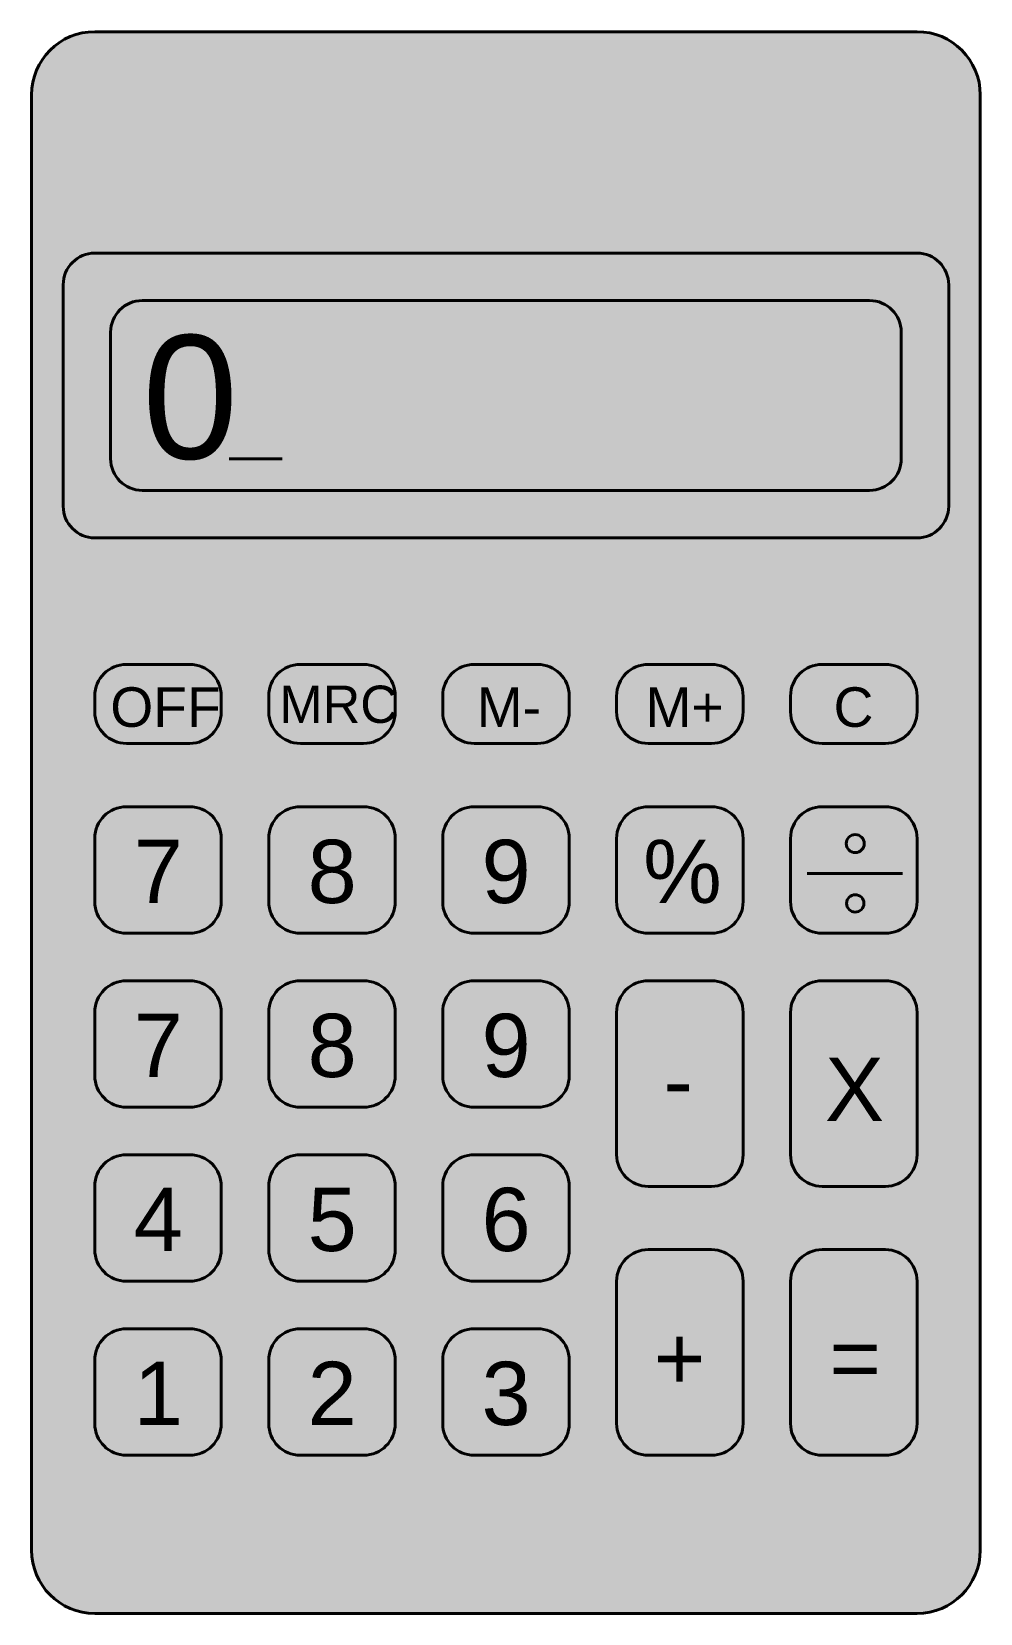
# Model space of a CAD drawing. Header units: millimetres. Extents: x -878 to -818, y 169 to 269.
import ezdxf

# ---------------------------------------------------------------- set-up
doc = ezdxf.new("R2010")
doc.units = ezdxf.units.MM
doc.styles.get("Standard").update_dxf_attribs({"font": ''})
doc.styles.get('Standard').set_extended_font_data('Arial')

msp = doc.modelspace()

# ---------------------------------------------------------------- hatches: boundary and pattern name
h = msp.add_hatch(color=253)
h.dxf.hatch_style = 1
h.paths.add_polyline_path([(-818.13, 173.31), (-818.13, 265.31, 0.41421), (-822.13, 269.31), (-874.13, 269.31, 0.41421), (-878.13, 265.31), (-878.13, 173.31, 0.41421), (-874.13, 169.31), (-822.13, 169.31, 0.41421)])
h.paths.add_polyline_path([(-822.13, 237.31, 0.41421), (-820.13, 239.31), (-820.13, 253.31, 0.41421), (-822.13, 255.31), (-874.13, 255.31, 0.41421), (-876.13, 253.31), (-876.13, 239.31, 0.41421), (-874.13, 237.31)], flags=16)
h.paths.add_polyline_path([(-839.13, 179.31), (-835.13, 179.31, 0.41421), (-833.13, 181.31), (-833.13, 190.31, 0.41421), (-835.13, 192.31), (-839.13, 192.31, 0.41421), (-841.13, 190.31), (-841.13, 181.31, 0.41421)], flags=16)
h.paths.add_polyline_path([(-828.13, 179.31), (-824.13, 179.31, 0.41421), (-822.13, 181.31), (-822.13, 190.31, 0.41421), (-824.13, 192.31), (-828.13, 192.31, 0.41421), (-830.13, 190.31), (-830.13, 181.31, 0.41421)], flags=16)
h.paths.add_polyline_path([(-841.13, 207.31), (-841.13, 198.31, 0.41421), (-839.13, 196.31), (-835.13, 196.31, 0.41421), (-833.13, 198.31), (-833.13, 207.31, 0.41421), (-835.13, 209.31), (-839.13, 209.31, 0.41421)], flags=16)
h.paths.add_polyline_path([(-830.13, 198.31, 0.41421), (-828.13, 196.31), (-824.13, 196.31, 0.41421), (-822.13, 198.31), (-822.13, 207.31, 0.41421), (-824.13, 209.31), (-828.13, 209.31, 0.41421), (-830.13, 207.31)], flags=16)
h.paths.add_polyline_path([(-824.13, 212.31, 0.41421), (-822.13, 214.31), (-822.13, 218.31, 0.41421), (-824.13, 220.31), (-828.13, 220.31, 0.41421), (-830.13, 218.31), (-830.13, 214.31, 0.41421), (-828.13, 212.31)], flags=16)
h.paths.add_polyline_path([(-874.13, 218.31), (-874.13, 214.31, 0.41421), (-872.13, 212.31), (-868.13, 212.31, 0.41421), (-866.13, 214.31), (-866.13, 218.31, 0.41421), (-868.13, 220.31), (-872.13, 220.31, 0.41421)], flags=16)
h.paths.add_polyline_path([(-863.13, 218.31), (-863.13, 214.31, 0.41421), (-861.13, 212.31), (-857.13, 212.31, 0.41421), (-855.13, 214.31), (-855.13, 218.31, 0.41421), (-857.13, 220.31), (-861.13, 220.31, 0.41421)], flags=16)
h.paths.add_polyline_path([(-852.13, 218.31), (-852.13, 214.31, 0.41421), (-850.13, 212.31), (-846.13, 212.31, 0.41421), (-844.13, 214.31), (-844.13, 218.31, 0.41421), (-846.13, 220.31), (-850.13, 220.31, 0.41421)], flags=16)
h.paths.add_polyline_path([(-841.13, 218.31), (-841.13, 214.31, 0.41421), (-839.13, 212.31), (-835.13, 212.31, 0.41421), (-833.13, 214.31), (-833.13, 218.31, 0.41421), (-835.13, 220.31), (-839.13, 220.31, 0.41421)], flags=16)
h.paths.add_polyline_path([(-874.13, 192.31, 0.41421), (-872.13, 190.31), (-868.13, 190.31, 0.41421), (-866.13, 192.31), (-866.13, 196.31, 0.41421), (-868.13, 198.31), (-872.13, 198.31, 0.41421), (-874.13, 196.31)], flags=16)
h.paths.add_polyline_path([(-863.13, 192.31, 0.41421), (-861.13, 190.31), (-857.13, 190.31, 0.41421), (-855.13, 192.31), (-855.13, 196.31, 0.41421), (-857.13, 198.31), (-861.13, 198.31, 0.41421), (-863.13, 196.31)], flags=16)
h.paths.add_polyline_path([(-874.13, 181.31, 0.41421), (-872.13, 179.31), (-868.13, 179.31, 0.41421), (-866.13, 181.31), (-866.13, 185.31, 0.41421), (-868.13, 187.31), (-872.13, 187.31, 0.41421), (-874.13, 185.31)], flags=16)
h.paths.add_polyline_path([(-863.13, 181.31, 0.41421), (-861.13, 179.31), (-857.13, 179.31, 0.41421), (-855.13, 181.31), (-855.13, 185.31, 0.41421), (-857.13, 187.31), (-861.13, 187.31, 0.41421), (-863.13, 185.31)], flags=16)
h.paths.add_polyline_path([(-874.13, 203.31, 0.41421), (-872.13, 201.31), (-868.13, 201.31, 0.41421), (-866.13, 203.31), (-866.13, 207.31, 0.41421), (-868.13, 209.31), (-872.13, 209.31, 0.41421), (-874.13, 207.31)], flags=16)
h.paths.add_polyline_path([(-863.13, 203.31, 0.41421), (-861.13, 201.31), (-857.13, 201.31, 0.41421), (-855.13, 203.31), (-855.13, 207.31, 0.41421), (-857.13, 209.31), (-861.13, 209.31, 0.41421), (-863.13, 207.31)], flags=16)
h.paths.add_polyline_path([(-852.13, 192.31, 0.41421), (-850.13, 190.31), (-846.13, 190.31, 0.41421), (-844.13, 192.31), (-844.13, 196.31, 0.41421), (-846.13, 198.31), (-850.13, 198.31, 0.41421), (-852.13, 196.31)], flags=16)
h.paths.add_polyline_path([(-852.13, 181.31, 0.41421), (-850.13, 179.31), (-846.13, 179.31, 0.41421), (-844.13, 181.31), (-844.13, 185.31, 0.41421), (-846.13, 187.31), (-850.13, 187.31, 0.41421), (-852.13, 185.31)], flags=16)
h.paths.add_polyline_path([(-852.13, 203.31, 0.41421), (-850.13, 201.31), (-846.13, 201.31, 0.41421), (-844.13, 203.31), (-844.13, 207.31, 0.41421), (-846.13, 209.31), (-850.13, 209.31, 0.41421), (-852.13, 207.31)], flags=16)
h.paths.add_polyline_path([(-824.13, 229.31), (-828.13, 229.31, 0.41421), (-830.13, 227.31), (-830.13, 226.31, 0.41421), (-828.13, 224.31), (-824.13, 224.31, 0.41421), (-822.13, 226.31), (-822.13, 227.31, 0.41421)], flags=16)
h.paths.add_polyline_path([(-866.13, 226.31), (-866.13, 227.31, 0.41421), (-868.13, 229.31), (-872.13, 229.31, 0.41421), (-874.13, 227.31), (-874.13, 226.31, 0.41421), (-872.13, 224.31), (-868.13, 224.31, 0.41421)], flags=16)
h.paths.add_polyline_path([(-855.13, 226.31), (-855.13, 227.31, 0.41421), (-857.13, 229.31), (-861.13, 229.31, 0.41421), (-863.13, 227.31), (-863.13, 226.31, 0.41421), (-861.13, 224.31), (-857.13, 224.31, 0.41421)], flags=16)
h.paths.add_polyline_path([(-841.13, 227.31, -0.41421), (-839.13, 229.31), (-835.13, 229.31, -0.41421), (-833.13, 227.31), (-833.13, 226.31, -0.41421), (-835.13, 224.31), (-839.13, 224.31, -0.41421), (-841.13, 226.31)], flags=16)
h.paths.add_polyline_path([(-846.13, 229.31), (-850.13, 229.31, 0.41421), (-852.13, 227.31), (-852.13, 226.31, 0.41421), (-850.13, 224.31), (-846.13, 224.31, 0.41421), (-844.13, 226.31), (-844.13, 227.31, 0.41421)], flags=16)
h = msp.add_hatch(color=254)
h.dxf.hatch_style = 1
h.paths.add_polyline_path([(-833.13, 226.31), (-833.13, 227.31, 0.41421), (-835.13, 229.31), (-839.13, 229.31, 0.41421), (-841.13, 227.31), (-841.13, 226.31, 0.41421), (-839.13, 224.31), (-835.13, 224.31, 0.41421)])
h.paths.add_polyline_path([(-830.13, 226.31, 0.41421), (-828.13, 224.31), (-824.13, 224.31, 0.41421), (-822.13, 226.31), (-822.13, 227.31, 0.41421), (-824.13, 229.31), (-828.13, 229.31, 0.41421), (-830.13, 227.31)])
h.paths.add_polyline_path([(-844.13, 227.31, 0.41421), (-846.13, 229.31), (-850.13, 229.31, 0.41421), (-852.13, 227.31), (-852.13, 226.31, 0.41421), (-850.13, 224.31), (-846.13, 224.31, 0.41421), (-844.13, 226.31)])
h.paths.add_polyline_path([(-855.13, 227.31, 0.41421), (-857.13, 229.31), (-861.13, 229.31, 0.41421), (-863.13, 227.31), (-863.13, 226.31, 0.41421), (-861.13, 224.31), (-857.13, 224.31, 0.41421), (-855.13, 226.31)])
h.paths.add_polyline_path([(-868.13, 224.31, 0.41421), (-866.13, 226.31), (-866.13, 227.31, 0.41421), (-868.13, 229.31), (-872.13, 229.31, 0.41421), (-874.13, 227.31), (-874.13, 226.31, 0.41421), (-872.13, 224.31)])
h.paths.add_polyline_path([(-866.13, 214.31), (-866.13, 218.31, 0.41421), (-868.13, 220.31), (-872.13, 220.31, 0.41421), (-874.13, 218.31), (-874.13, 214.31, 0.41421), (-872.13, 212.31), (-868.13, 212.31, 0.41421)])
h.paths.add_polyline_path([(-863.13, 214.31, 0.41421), (-861.13, 212.31), (-857.13, 212.31, 0.41421), (-855.13, 214.31), (-855.13, 218.31, 0.41421), (-857.13, 220.31), (-861.13, 220.31, 0.41421), (-863.13, 218.31)])
h.paths.add_polyline_path([(-844.13, 214.31), (-844.13, 218.31, 0.41421), (-846.13, 220.31), (-850.13, 220.31, 0.41421), (-852.13, 218.31), (-852.13, 214.31, 0.41421), (-850.13, 212.31), (-846.13, 212.31, 0.41421)])
h.paths.add_polyline_path([(-835.13, 212.31, 0.41421), (-833.13, 214.31), (-833.13, 218.31, 0.41421), (-835.13, 220.31), (-839.13, 220.31, 0.41421), (-841.13, 218.31), (-841.13, 214.31, 0.41421), (-839.13, 212.31)])
h.paths.add_polyline_path([(-830.13, 214.31, 0.41421), (-828.13, 212.31), (-824.13, 212.31, 0.41421), (-822.13, 214.31), (-822.13, 218.31, 0.41421), (-824.13, 220.31), (-828.13, 220.31, 0.41421), (-830.13, 218.31)])
h.paths.add_polyline_path([(-825.47, 217.98, 1), (-826.61, 217.98, 1)], flags=16)
h.paths.add_polyline_path([(-825.49, 214.2, 1), (-826.59, 214.2, 1)], flags=16)
h.paths.add_polyline_path([(-833.13, 198.31), (-833.13, 207.31, 0.41421), (-835.13, 209.31), (-839.13, 209.31, 0.41421), (-841.13, 207.31), (-841.13, 198.31, 0.41421), (-839.13, 196.31), (-835.13, 196.31, 0.41421)])
h.paths.add_polyline_path([(-822.13, 198.31), (-822.13, 207.31, 0.41421), (-824.13, 209.31), (-828.13, 209.31, 0.41421), (-830.13, 207.31), (-830.13, 198.31, 0.41421), (-828.13, 196.31), (-824.13, 196.31, 0.41421)])
h.paths.add_polyline_path([(-844.13, 203.31), (-844.13, 207.31, 0.41421), (-846.13, 209.31), (-850.13, 209.31, 0.41421), (-852.13, 207.31), (-852.13, 203.31, 0.41421), (-850.13, 201.31), (-846.13, 201.31, 0.41421)])
h.paths.add_polyline_path([(-855.13, 207.31, 0.41421), (-857.13, 209.31), (-861.13, 209.31, 0.41421), (-863.13, 207.31), (-863.13, 203.31, 0.41421), (-861.13, 201.31), (-857.13, 201.31, 0.41421), (-855.13, 203.31)])
h.paths.add_polyline_path([(-866.13, 203.31), (-866.13, 207.31, 0.41421), (-868.13, 209.31), (-872.13, 209.31, 0.41421), (-874.13, 207.31), (-874.13, 203.31, 0.41421), (-872.13, 201.31), (-868.13, 201.31, 0.41421)])
h.paths.add_polyline_path([(-874.13, 192.31, 0.41421), (-872.13, 190.31), (-868.13, 190.31, 0.41421), (-866.13, 192.31), (-866.13, 196.31, 0.41421), (-868.13, 198.31), (-872.13, 198.31, 0.41421), (-874.13, 196.31)])
h.paths.add_polyline_path([(-863.13, 192.31, 0.41421), (-861.13, 190.31), (-857.13, 190.31, 0.41421), (-855.13, 192.31), (-855.13, 196.31, 0.41421), (-857.13, 198.31), (-861.13, 198.31, 0.41421), (-863.13, 196.31)])
h.paths.add_polyline_path([(-844.13, 192.31), (-844.13, 196.31, 0.41421), (-846.13, 198.31), (-850.13, 198.31, 0.41421), (-852.13, 196.31), (-852.13, 192.31, 0.41421), (-850.13, 190.31), (-846.13, 190.31, 0.41421)])
h.paths.add_polyline_path([(-866.13, 181.31), (-866.13, 185.31, 0.41421), (-868.13, 187.31), (-872.13, 187.31, 0.41421), (-874.13, 185.31), (-874.13, 181.31, 0.41421), (-872.13, 179.31), (-868.13, 179.31, 0.41421)])
h.paths.add_polyline_path([(-855.13, 181.31), (-855.13, 185.31, 0.41421), (-857.13, 187.31), (-861.13, 187.31, 0.41421), (-863.13, 185.31), (-863.13, 181.31, 0.41421), (-861.13, 179.31), (-857.13, 179.31, 0.41421)])
h.paths.add_polyline_path([(-844.13, 181.31), (-844.13, 185.31, 0.41421), (-846.13, 187.31), (-850.13, 187.31, 0.41421), (-852.13, 185.31), (-852.13, 181.31, 0.41421), (-850.13, 179.31), (-846.13, 179.31, 0.41421)])
h.paths.add_polyline_path([(-833.13, 181.31), (-833.13, 190.31, 0.41421), (-835.13, 192.31), (-839.13, 192.31, 0.41421), (-841.13, 190.31), (-841.13, 181.31, 0.41421), (-839.13, 179.31), (-835.13, 179.31, 0.41421)])
h.paths.add_polyline_path([(-822.13, 181.31), (-822.13, 190.31, 0.41421), (-824.13, 192.31), (-828.13, 192.31, 0.41421), (-830.13, 190.31), (-830.13, 181.31, 0.41421), (-828.13, 179.31), (-824.13, 179.31, 0.41421)])
h.paths.add_polyline_path([(-822.13, 237.31, 0.41421), (-820.13, 239.31), (-820.13, 253.31, 0.41421), (-822.13, 255.31), (-874.13, 255.31, 0.41421), (-876.13, 253.31), (-876.13, 239.31, 0.41421), (-874.13, 237.31)])
h.paths.add_polyline_path([(-825.13, 252.31), (-871.13, 252.31, 0.41421), (-873.13, 250.31), (-873.13, 242.31, 0.41421), (-871.13, 240.31), (-825.13, 240.31, 0.41421), (-823.13, 242.31), (-823.13, 250.31, 0.41421)], flags=16)
h.paths.add_polyline_path([(-839.88, 224.52), (-839.88, 228.69), (-833.72, 228.69), (-833.72, 224.52)], flags=9)
h.paths.add_polyline_path([(-828.07, 224.48), (-828.07, 228.73), (-824.2, 228.73), (-824.2, 224.48)], flags=9)
h.paths.add_polyline_path([(-850.56, 224.52), (-850.56, 228.69), (-845.19, 228.69), (-845.19, 224.52)], flags=9)
h.paths.add_polyline_path([(-863, 224.79), (-863, 228.79), (-854.31, 228.79), (-854.31, 224.79)], flags=9)
h.paths.add_polyline_path([(-873.82, 224.48), (-873.82, 228.73), (-865.5, 228.73), (-865.5, 224.48)], flags=9)
h.paths.add_polyline_path([(-872.74, 212.89), (-872.74, 219.5), (-867.49, 219.5), (-867.49, 212.89)], flags=9)
h.paths.add_polyline_path([(-861.78, 212.82), (-861.78, 219.57), (-856.48, 219.57), (-856.48, 212.82)], flags=9)
h.paths.add_polyline_path([(-850.77, 212.82), (-850.77, 219.57), (-845.48, 219.57), (-845.48, 212.82)], flags=9)
h.paths.add_polyline_path([(-840.46, 212.74), (-840.46, 219.62), (-833.5, 219.62), (-833.5, 212.74)], flags=9)
h.paths.add_polyline_path([(-839.32, 200.86), (-839.32, 204.01), (-835.14, 204.01), (-835.14, 200.86)], flags=9)
h.paths.add_polyline_path([(-829.26, 199.11), (-829.26, 205.78), (-822.93, 205.78), (-822.93, 199.11)], flags=9)
h.paths.add_polyline_path([(-850.77, 201.82), (-850.77, 208.57), (-845.48, 208.57), (-845.48, 201.82)], flags=9)
h.paths.add_polyline_path([(-861.78, 201.82), (-861.78, 208.57), (-856.48, 208.57), (-856.48, 201.82)], flags=9)
h.paths.add_polyline_path([(-872.74, 201.89), (-872.74, 208.5), (-867.49, 208.5), (-867.49, 201.89)], flags=9)
h.paths.add_polyline_path([(-872.93, 190.89), (-872.93, 197.55), (-867.5, 197.55), (-867.5, 190.89)], flags=9)
h.paths.add_polyline_path([(-861.77, 190.82), (-861.77, 197.5), (-856.46, 197.5), (-856.46, 190.82)], flags=9)
h.paths.add_polyline_path([(-850.8, 190.82), (-850.8, 197.57), (-845.49, 197.57), (-845.49, 190.82)], flags=9)
h.paths.add_polyline_path([(-872.4, 179.89), (-872.4, 186.57), (-868.26, 186.57), (-868.26, 179.89)], flags=9)
h.paths.add_polyline_path([(-861.84, 179.89), (-861.84, 186.57), (-856.53, 186.57), (-856.53, 179.89)], flags=9)
h.paths.add_polyline_path([(-850.77, 179.82), (-850.77, 186.57), (-845.49, 186.57), (-845.49, 179.82)], flags=9)
h.paths.add_polyline_path([(-839.81, 182.77), (-839.81, 188.08), (-834.51, 188.08), (-834.51, 182.77)], flags=9)
h.paths.add_polyline_path([(-828.7, 183.26), (-828.7, 187.6), (-823.4, 187.6), (-823.4, 183.26)], flags=9)
at = {"lineweight": 40}
h = msp.add_hatch(color=55, dxfattribs=at)
h.dxf.hatch_style = 2
h.paths.add_polyline_path([(-823.13, 242.31), (-823.13, 250.31, 0.41421), (-825.13, 252.31), (-871.13, 252.31, 0.41421), (-873.13, 250.31), (-873.13, 242.31, 0.41421), (-871.13, 240.31), (-825.13, 240.31, 0.41421)])
h = msp.add_hatch(color=254)
h.dxf.hatch_style = 2
h.paths.add_polyline_path([(-852.13, 226.31, 0.41421), (-850.13, 224.31), (-846.13, 224.31, 0.41421), (-844.13, 226.31), (-844.13, 227.31, 0.41421), (-846.13, 229.31), (-850.13, 229.31, 0.41421), (-852.13, 227.31)])
h.paths.add_polyline_path([(-835.13, 224.31, 0.41421), (-833.13, 226.31), (-833.13, 227.31, 0.41421), (-835.13, 229.31), (-839.13, 229.31, 0.41421), (-841.13, 227.31), (-841.13, 226.31, 0.41421), (-839.13, 224.31)])
h.paths.add_polyline_path([(-824.13, 224.31, 0.41421), (-822.13, 226.31), (-822.13, 227.31, 0.41421), (-824.13, 229.31), (-828.13, 229.31, 0.41421), (-830.13, 227.31), (-830.13, 226.31, 0.41421), (-828.13, 224.31)])
h.paths.add_polyline_path([(-857.13, 224.31, 0.41421), (-855.13, 226.31), (-855.13, 227.31, 0.41421), (-857.13, 229.31), (-861.13, 229.31, 0.41421), (-863.13, 227.31), (-863.13, 226.31, 0.41421), (-861.13, 224.31)])
h.paths.add_polyline_path([(-868.13, 224.31, 0.41421), (-866.13, 226.31), (-866.13, 227.31, 0.41421), (-868.13, 229.31), (-872.13, 229.31, 0.41421), (-874.13, 227.31), (-874.13, 226.31, 0.41421), (-872.13, 224.31)])
h.paths.add_polyline_path([(-866.13, 214.31), (-866.13, 218.31, 0.41421), (-868.13, 220.31), (-872.13, 220.31, 0.41421), (-874.13, 218.31), (-874.13, 214.31, 0.41421), (-872.13, 212.31), (-868.13, 212.31, 0.41421)])
h.paths.add_polyline_path([(-857.13, 212.31, 0.41421), (-855.13, 214.31), (-855.13, 218.31, 0.41421), (-857.13, 220.31), (-861.13, 220.31, 0.41421), (-863.13, 218.31), (-863.13, 214.31, 0.41421), (-861.13, 212.31)])
h.paths.add_polyline_path([(-841.13, 214.31, 0.41421), (-839.13, 212.31), (-835.13, 212.31, 0.41421), (-833.13, 214.31), (-833.13, 218.31, 0.41421), (-835.13, 220.31), (-839.13, 220.31, 0.41421), (-841.13, 218.31)])
h.paths.add_polyline_path([(-844.13, 203.31), (-844.13, 207.31, 0.41421), (-846.13, 209.31), (-850.13, 209.31, 0.41421), (-852.13, 207.31), (-852.13, 203.31, 0.41421), (-850.13, 201.31), (-846.13, 201.31, 0.41421)])
h.paths.add_polyline_path([(-833.13, 198.31), (-833.13, 207.31, 0.41421), (-835.13, 209.31), (-839.13, 209.31, 0.41421), (-841.13, 207.31), (-841.13, 198.31, 0.41421), (-839.13, 196.31), (-835.13, 196.31, 0.41421)])
h.paths.add_polyline_path([(-822.13, 198.31), (-822.13, 207.31, 0.41421), (-824.13, 209.31), (-828.13, 209.31, 0.41421), (-830.13, 207.31), (-830.13, 198.31, 0.41421), (-828.13, 196.31), (-824.13, 196.31, 0.41421)])
h.paths.add_polyline_path([(-857.13, 201.31, 0.41421), (-855.13, 203.31), (-855.13, 207.31, 0.41421), (-857.13, 209.31), (-861.13, 209.31, 0.41421), (-863.13, 207.31), (-863.13, 203.31, 0.41421), (-861.13, 201.31)])
h.paths.add_polyline_path([(-868.13, 201.31, 0.41421), (-866.13, 203.31), (-866.13, 207.31, 0.41421), (-868.13, 209.31), (-872.13, 209.31, 0.41421), (-874.13, 207.31), (-874.13, 203.31, 0.41421), (-872.13, 201.31)])
h.paths.add_polyline_path([(-868.13, 190.31, 0.41421), (-866.13, 192.31), (-866.13, 196.31, 0.41421), (-868.13, 198.31), (-872.13, 198.31, 0.41421), (-874.13, 196.31), (-874.13, 192.31, 0.41421), (-872.13, 190.31)])
h.paths.add_polyline_path([(-857.13, 190.31, 0.41421), (-855.13, 192.31), (-855.13, 196.31, 0.41421), (-857.13, 198.31), (-861.13, 198.31, 0.41421), (-863.13, 196.31), (-863.13, 192.31, 0.41421), (-861.13, 190.31)])
h.paths.add_polyline_path([(-852.13, 192.31, 0.41421), (-850.13, 190.31), (-846.13, 190.31, 0.41421), (-844.13, 192.31), (-844.13, 196.31, 0.41421), (-846.13, 198.31), (-850.13, 198.31, 0.41421), (-852.13, 196.31)])
h.paths.add_polyline_path([(-857.13, 179.31, 0.41421), (-855.13, 181.31), (-855.13, 185.31, 0.41421), (-857.13, 187.31), (-861.13, 187.31, 0.41421), (-863.13, 185.31), (-863.13, 181.31, 0.41421), (-861.13, 179.31)])
h.paths.add_polyline_path([(-868.13, 179.31, 0.41421), (-866.13, 181.31), (-866.13, 185.31, 0.41421), (-868.13, 187.31), (-872.13, 187.31, 0.41421), (-874.13, 185.31), (-874.13, 181.31, 0.41421), (-872.13, 179.31)])
h.paths.add_polyline_path([(-846.13, 179.31, 0.41421), (-844.13, 181.31), (-844.13, 185.31, 0.41421), (-846.13, 187.31), (-850.13, 187.31, 0.41421), (-852.13, 185.31), (-852.13, 181.31, 0.41421), (-850.13, 179.31)])
h.paths.add_polyline_path([(-833.13, 181.31), (-833.13, 190.31, 0.41421), (-835.13, 192.31), (-839.13, 192.31, 0.41421), (-841.13, 190.31), (-841.13, 181.31, 0.41421), (-839.13, 179.31), (-835.13, 179.31, 0.41421)])
h.paths.add_polyline_path([(-822.13, 181.31), (-822.13, 190.31, 0.41421), (-824.13, 192.31), (-828.13, 192.31, 0.41421), (-830.13, 190.31), (-830.13, 181.31, 0.41421), (-828.13, 179.31), (-824.13, 179.31, 0.41421)])
h = msp.add_hatch(color=254)
h.paths.add_polyline_path([(-844.13, 227.31, 0.41421), (-846.13, 229.31), (-850.13, 229.31, 0.41421), (-852.13, 227.31), (-852.13, 226.31, 0.41421), (-850.13, 224.31), (-846.13, 224.31, 0.41421), (-844.13, 226.31)])
h.paths.add_polyline_path([(-850.56, 224.52), (-850.56, 228.69), (-845.19, 228.69), (-845.19, 224.52)], flags=9)
h = msp.add_hatch(color=254)
h.dxf.hatch_style = 2
h.paths.add_polyline_path([(-846.13, 224.31, 0.41421), (-844.13, 226.31), (-844.13, 227.31, 0.41421), (-846.13, 229.31), (-850.13, 229.31, 0.41421), (-852.13, 227.31), (-852.13, 226.31, 0.41421), (-850.13, 224.31)])
h.paths.add_polyline_path([(-850.56, 224.52), (-850.56, 228.69), (-845.19, 228.69), (-845.19, 224.52)], flags=9)
h = msp.add_hatch(color=254)
h.dxf.hatch_style = 1
h.paths.add_polyline_path([(-824.13, 224.31, 0.41421), (-822.13, 226.31), (-822.13, 227.31, 0.41421), (-824.13, 229.31), (-828.13, 229.31, 0.41421), (-830.13, 227.31), (-830.13, 226.31, 0.41421), (-828.13, 224.31)])
h.paths.add_polyline_path([(-828.07, 224.48), (-828.07, 228.73), (-824.2, 228.73), (-824.2, 224.48)], flags=9)
h = msp.add_hatch(color=254)
h.dxf.hatch_style = 2
h.paths.add_polyline_path([(-844.13, 214.31), (-844.13, 218.31, 0.41421), (-846.13, 220.31), (-850.13, 220.31, 0.41421), (-852.13, 218.31), (-852.13, 214.31, 0.41421), (-850.13, 212.31), (-846.13, 212.31, 0.41421)])
h = msp.add_hatch(color=0, dxfattribs=at)
h.dxf.hatch_style = 1
h.paths.add_polyline_path([(-825.47, 217.98, 1), (-826.61, 217.98, 1)])
h.paths.add_polyline_path([(-825.49, 214.2, 1), (-826.59, 214.2, 1)])
h = msp.add_hatch(color=14, dxfattribs=at)
h.dxf.hatch_style = 2
h.paths.add_polyline_path([(-822.13, 181.31), (-822.13, 190.31, 0.41421), (-824.13, 192.31), (-828.13, 192.31, 0.41421), (-830.13, 190.31), (-830.13, 181.31, 0.41421), (-828.13, 179.31), (-824.13, 179.31, 0.41421)])
h = msp.add_hatch(color=22, dxfattribs=at)
h.dxf.hatch_style = 2
h.paths.add_polyline_path([(-822.13, 181.31), (-822.13, 190.31, 0.41421), (-824.13, 192.31), (-828.13, 192.31, 0.41421), (-830.13, 190.31), (-830.13, 181.31, 0.41421), (-828.13, 179.31), (-824.13, 179.31, 0.41421)])

# ---------------------------------------------------------------- linework, layer by layer
for p, q in [((-874.13, 269.31), (-822.13, 269.31)), ((-878.13, 173.31), (-878.13, 265.31)), ((-818.13, 265.31), (-818.13, 173.31)), ((-822.13, 169.31), (-874.13, 169.31))]:
    msp.add_line(p, q, dxfattribs=at)
at = {"color": 0, "lineweight": 40}
for p, q in [((-822.13, 255.31), (-874.13, 255.31)), ((-876.13, 253.31), (-876.13, 239.31)), ((-820.13, 239.31), (-820.13, 253.31)), ((-871.13, 252.31), (-825.13, 252.31)), ((-873.13, 242.31), (-873.13, 250.31)), ((-823.13, 250.31), (-823.13, 242.31)), ((-865.63, 242.31), (-862.29, 242.31)), ((-825.13, 240.31), (-871.13, 240.31)), ((-874.13, 237.31), (-822.13, 237.31)), ((-872.13, 229.31), (-868.13, 229.31)), ((-861.13, 229.31), (-857.13, 229.31)), ((-850.13, 229.31), (-846.13, 229.31)), ((-839.13, 229.31), (-835.13, 229.31)), ((-828.13, 229.31), (-824.13, 229.31)), ((-874.13, 226.31), (-874.13, 227.31)), ((-866.13, 227.31), (-866.13, 226.31)), ((-863.13, 226.31), (-863.13, 227.31)), ((-855.13, 227.31), (-855.13, 226.31)), ((-852.13, 226.31), (-852.13, 227.31)), ((-844.13, 227.31), (-844.13, 226.31)), ((-841.13, 226.31), (-841.13, 227.31)), ((-833.13, 227.31), (-833.13, 226.31)), ((-830.13, 226.31), (-830.13, 227.31)), ((-822.13, 227.31), (-822.13, 226.31)), ((-868.13, 224.31), (-872.13, 224.31)), ((-857.13, 224.31), (-861.13, 224.31)), ((-846.13, 224.31), (-850.13, 224.31)), ((-835.13, 224.31), (-839.13, 224.31)), ((-824.13, 224.31), (-828.13, 224.31)), ((-868.13, 220.31), (-872.13, 220.31)), ((-857.13, 220.31), (-861.13, 220.31)), ((-846.13, 220.31), (-850.13, 220.31)), ((-835.13, 220.31), (-839.13, 220.31)), ((-824.13, 220.31), (-828.13, 220.31)), ((-874.13, 218.31), (-874.13, 214.31)), ((-866.13, 214.31), (-866.13, 218.31)), ((-863.13, 218.31), (-863.13, 214.31)), ((-855.13, 214.31), (-855.13, 218.31)), ((-852.13, 218.31), (-852.13, 214.31)), ((-844.13, 214.31), (-844.13, 218.31)), ((-841.13, 218.31), (-841.13, 214.31)), ((-833.13, 214.31), (-833.13, 218.31)), ((-830.13, 218.31), (-830.13, 214.31)), ((-822.13, 214.31), (-822.13, 218.31)), ((-829.08, 216.08), (-823.04, 216.08)), ((-872.13, 212.31), (-868.13, 212.31)), ((-861.13, 212.31), (-857.13, 212.31)), ((-850.13, 212.31), (-846.13, 212.31)), ((-839.13, 212.31), (-835.13, 212.31)), ((-828.13, 212.31), (-824.13, 212.31)), ((-868.13, 209.31), (-872.13, 209.31)), ((-857.13, 209.31), (-861.13, 209.31)), ((-846.13, 209.31), (-850.13, 209.31)), ((-835.13, 209.31), (-839.13, 209.31)), ((-824.13, 209.31), (-828.13, 209.31)), ((-874.13, 207.31), (-874.13, 203.31)), ((-866.13, 203.31), (-866.13, 207.31)), ((-863.13, 207.31), (-863.13, 203.31)), ((-855.13, 203.31), (-855.13, 207.31)), ((-852.13, 207.31), (-852.13, 203.31)), ((-844.13, 203.31), (-844.13, 207.31)), ((-841.13, 207.31), (-841.13, 198.31)), ((-833.13, 198.31), (-833.13, 207.31)), ((-830.13, 207.31), (-830.13, 198.31)), ((-822.13, 198.31), (-822.13, 207.31)), ((-872.13, 201.31), (-868.13, 201.31)), ((-861.13, 201.31), (-857.13, 201.31)), ((-850.13, 201.31), (-846.13, 201.31)), ((-868.13, 198.31), (-872.13, 198.31)), ((-857.13, 198.31), (-861.13, 198.31)), ((-846.13, 198.31), (-850.13, 198.31)), ((-874.13, 196.31), (-874.13, 192.31)), ((-866.13, 192.31), (-866.13, 196.31)), ((-863.13, 196.31), (-863.13, 192.31)), ((-855.13, 192.31), (-855.13, 196.31)), ((-852.13, 196.31), (-852.13, 192.31)), ((-844.13, 192.31), (-844.13, 196.31)), ((-839.13, 196.31), (-835.13, 196.31)), ((-828.13, 196.31), (-824.13, 196.31)), ((-835.13, 192.31), (-839.13, 192.31)), ((-824.13, 192.31), (-828.13, 192.31)), ((-872.13, 190.31), (-868.13, 190.31)), ((-861.13, 190.31), (-857.13, 190.31)), ((-850.13, 190.31), (-846.13, 190.31)), ((-841.13, 190.31), (-841.13, 181.31)), ((-833.13, 181.31), (-833.13, 190.31)), ((-830.13, 190.31), (-830.13, 181.31)), ((-822.13, 181.31), (-822.13, 190.31)), ((-868.13, 187.31), (-872.13, 187.31)), ((-857.13, 187.31), (-861.13, 187.31)), ((-846.13, 187.31), (-850.13, 187.31)), ((-874.13, 185.31), (-874.13, 181.31)), ((-866.13, 181.31), (-866.13, 185.31)), ((-863.13, 185.31), (-863.13, 181.31)), ((-855.13, 181.31), (-855.13, 185.31)), ((-852.13, 185.31), (-852.13, 181.31)), ((-844.13, 181.31), (-844.13, 185.31)), ((-872.13, 179.31), (-868.13, 179.31)), ((-861.13, 179.31), (-857.13, 179.31)), ((-850.13, 179.31), (-846.13, 179.31)), ((-839.13, 179.31), (-835.13, 179.31)), ((-828.13, 179.31), (-824.13, 179.31))]:
    msp.add_line(p, q, dxfattribs=at)
for centre, radius in [((-826.04, 217.98), 0.572), ((-826.04, 214.2), 0.55)]:
    msp.add_circle(centre, radius, dxfattribs=at)
at = {"lineweight": 40}
for centre, start, end in [((-874.13, 265.31), 90, 180), ((-822.13, 265.31), 0, 90), ((-874.13, 173.31), 180, 270), ((-822.13, 173.31), 270, 0)]:
    msp.add_arc(centre, 4, start, end, dxfattribs=at)
at = {"color": 0, "lineweight": 40}
for centre, start, end in [((-874.13, 253.31), 90, 180), ((-822.13, 253.31), 0, 90), ((-871.13, 250.31), 90, 180), ((-825.13, 250.31), 0, 90), ((-871.13, 242.31), 180, 270), ((-825.13, 242.31), 270, 0), ((-874.13, 239.31), 180, 270), ((-822.13, 239.31), 270, 0), ((-872.13, 227.31), 90, 180), ((-868.13, 227.31), 0, 90), ((-861.13, 227.31), 90, 180), ((-857.13, 227.31), 0, 90), ((-850.13, 227.31), 90, 180), ((-846.13, 227.31), 0, 90), ((-839.13, 227.31), 90, 180), ((-835.13, 227.31), 0, 90), ((-828.13, 227.31), 90, 180), ((-824.13, 227.31), 0, 90), ((-872.13, 226.31), 180, 270), ((-868.13, 226.31), 270, 0), ((-861.13, 226.31), 180, 270), ((-857.13, 226.31), 270, 0), ((-850.13, 226.31), 180, 270), ((-846.13, 226.31), 270, 0), ((-839.13, 226.31), 180, 270), ((-835.13, 226.31), 270, 0), ((-828.13, 226.31), 180, 270), ((-824.13, 226.31), 270, 0), ((-872.13, 218.31), 90, 180), ((-868.13, 218.31), 0, 90), ((-861.13, 218.31), 90, 180), ((-857.13, 218.31), 0, 90), ((-850.13, 218.31), 90, 180), ((-846.13, 218.31), 0, 90), ((-839.13, 218.31), 90, 180), ((-835.13, 218.31), 0, 90), ((-828.13, 218.31), 90, 180), ((-824.13, 218.31), 0, 90), ((-872.13, 214.31), 180, 270), ((-868.13, 214.31), 270, 0), ((-861.13, 214.31), 180, 270), ((-857.13, 214.31), 270, 0), ((-850.13, 214.31), 180, 270), ((-846.13, 214.31), 270, 0), ((-839.13, 214.31), 180, 270), ((-835.13, 214.31), 270, 0), ((-828.13, 214.31), 180, 270), ((-824.13, 214.31), 270, 0), ((-872.13, 207.31), 90, 180), ((-868.13, 207.31), 0, 90), ((-861.13, 207.31), 90, 180), ((-857.13, 207.31), 0, 90), ((-850.13, 207.31), 90, 180), ((-846.13, 207.31), 0, 90), ((-839.13, 207.31), 90, 180), ((-835.13, 207.31), 0, 90), ((-828.13, 207.31), 90, 180), ((-824.13, 207.31), 0, 90), ((-872.13, 203.31), 180, 270), ((-868.13, 203.31), 270, 0), ((-861.13, 203.31), 180, 270), ((-857.13, 203.31), 270, 0), ((-850.13, 203.31), 180, 270), ((-846.13, 203.31), 270, 0), ((-872.13, 196.31), 90, 180), ((-868.13, 196.31), 0, 90), ((-861.13, 196.31), 90, 180), ((-857.13, 196.31), 0, 90), ((-850.13, 196.31), 90, 180), ((-846.13, 196.31), 0, 90), ((-839.13, 198.31), 180, 270), ((-835.13, 198.31), 270, 0), ((-828.13, 198.31), 180, 270), ((-824.13, 198.31), 270, 0), ((-872.13, 192.31), 180, 270), ((-868.13, 192.31), 270, 0), ((-861.13, 192.31), 180, 270), ((-857.13, 192.31), 270, 0), ((-850.13, 192.31), 180, 270), ((-846.13, 192.31), 270, 0), ((-839.13, 190.31), 90, 180), ((-835.13, 190.31), 0, 90), ((-828.13, 190.31), 90, 180), ((-824.13, 190.31), 0, 90), ((-872.13, 185.31), 90, 180), ((-868.13, 185.31), 0, 90), ((-861.13, 185.31), 90, 180), ((-857.13, 185.31), 0, 90), ((-850.13, 185.31), 90, 180), ((-846.13, 185.31), 0, 90), ((-872.13, 181.31), 180, 270), ((-868.13, 181.31), 270, 0), ((-861.13, 181.31), 180, 270), ((-857.13, 181.31), 270, 0), ((-850.13, 181.31), 180, 270), ((-846.13, 181.31), 270, 0), ((-839.13, 181.31), 180, 270), ((-835.13, 181.31), 270, 0), ((-828.13, 181.31), 180, 270), ((-824.13, 181.31), 270, 0)]:
    msp.add_arc(centre, 2, start, end, dxfattribs=at)

# ---------------------------------------------------------------- texts
for s, height, p in [('0', 7.81, (-871.13, 242.31)), ('MRC', 2.356, (-862.46, 225.61)), ('OFF', 2.5, (-873.15, 225.36)), ('M-', 2.5, (-849.98, 225.36)), ('M+', 2.5, (-839.31, 225.36)), ('C', 2.5, (-827.41, 225.36)), ('7', 4, (-871.67, 214.22)), ('8', 4, (-860.67, 214.22)), ('9', 4, (-849.67, 214.22)), ('%', 4, (-839.45, 214.22)), ('7', 4, (-871.67, 203.22)), ('8', 4, (-860.67, 203.22)), ('9', 4, (-849.67, 203.22)), ('X', 4, (-827.95, 200.45)), ('-', 4, (-838.16, 200.99)), ('4', 4, (-871.67, 192.22)), ('5', 4, (-860.67, 192.22)), ('6', 4, (-849.67, 192.22)), ('+', 4, (-838.79, 183.46)), ('=', 4, (-827.68, 183.46)), ('1', 4, (-871.67, 181.22)), ('2', 4, (-860.67, 181.22)), ('3', 4, (-849.67, 181.22))]:
    msp.add_text(s, height=height, dxfattribs=at).set_placement(p)

doc.saveas('drawing.dxf')
